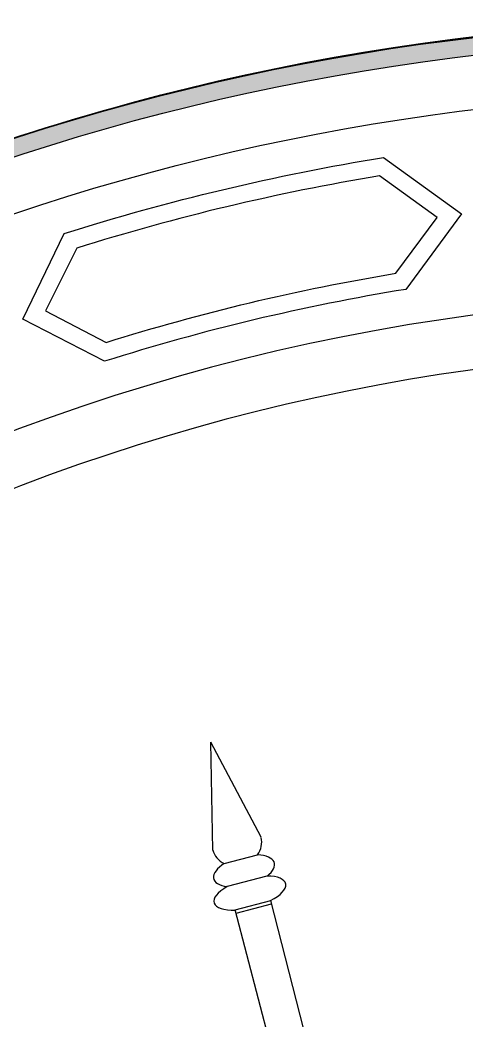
# Model space of a CAD drawing. Header units: feet. Extents: x 0 to 841, y 0 to 594.
# Drawn here: x 646.03 to 648.39, y 139.48 to 144.76 of the extents above; entities that cross this region are included whole.
import ezdxf

# ---------------------------------------------------------------- set-up
doc = ezdxf.new("R2010")
doc.units = ezdxf.units.FT
doc.header["$MEASUREMENT"] = 0
doc.layers.add('LOGO', color=7, linetype='Continuous')

# ---------------------------------------------------------------- blocks, each defined once
blk = doc.blocks.new('YOTA')
h = blk.add_hatch(color=1)
edge = h.paths.add_edge_path()
edge.add_arc((302.886, 246.975), 39.995, 0, 360)
edge = h.paths.add_edge_path(flags=16)
edge.add_arc((302.886, 246.975), 39.7, 0, 360)
at = {"color": 2}
for p, q in [((293.806, 273.042), (293.77, 274.86)), ((294.615, 273.26), (293.77, 274.86)), ((293.997, 272.819), (294.558, 272.965)), ((294.715, 272.609), (294.044, 272.432)), ((294.181, 272.039), (294.777, 272.198)), ((294.195, 271.985), (294.79, 272.145)), ((296.432, 265.74), (294.777, 272.198)), ((295.861, 265.601), (294.181, 272.039))]:
    blk.add_line(p, q, dxfattribs=at)
for points in [[(296.673, 284.683), (297.984, 283.735), (297.047, 282.465, 0.036222), (291.986, 281.257), (290.611, 281.967), (291.307, 283.402, -0.036146)], [(291.517, 283.159), (290.99, 282.103), (292.013, 281.575, -0.034551), (296.881, 282.736), (297.574, 283.675), (296.608, 284.373, 0.034551)]]:
    blk.add_lwpolyline(points, format="xyb", close=True, dxfattribs=at)
at = {"color": 1}
for centre, radius in [((302.881, 246.975), 40), ((302.881, 246.975), 40), ((302.886, 246.975), 39.995)]:
    blk.add_circle(centre, radius, dxfattribs=at)
at = {"color": 2}
for radius in [39.7, 38.793]:
    blk.add_circle((302.886, 246.975), radius, dxfattribs=at)
for radius, start, end in [(35.372, 90.0892, 148.9213), (34.464, 91.781, 147.2707)]:
    blk.add_arc((302.886, 246.975), radius, start, end, dxfattribs=at)
for centre, major_axis, ratio, start_param, end_param in [((294.211, 273.151), (-0.404, -0.109), 0.884191, 8.607123, 9.413357), ((294.211, 273.151), (-0.404, -0.109), 0.884191, 6.271765, 7.081058), ((294.33, 272.696), (-0.51, -0.132), 0.460002, 2.301185, 4.133966), ((294.33, 272.696), (-0.51, -0.132), 0.460002, 5.296692, 7.146091), ((294.426, 272.323), (-0.601, -0.162), 0.391325, 8.367817, 10.391574), ((294.426, 272.323), (-0.601, -0.162), 0.391325, 5.291228, 7.332243)]:
    blk.add_ellipse(centre, major_axis=major_axis, ratio=ratio, start_param=start_param, end_param=end_param, dxfattribs=at)

msp = doc.modelspace()

# ---------------------------------------------------------------- linework, layer by layer
at = {"layer": 'LOGO', "color": 1}
msp.add_circle((649.9138, 132.2024), 12.5548, dxfattribs=at)

# ---------------------------------------------------------------- block references
at = {"layer": 'LOGO', "xscale": 0.3139103563735262, "yscale": 0.3139103563735262, "zscale": 0.3139103563735262}
msp.add_blockref('YOTA', (554.8225, 54.668), dxfattribs=at)

doc.saveas('drawing.dxf')
